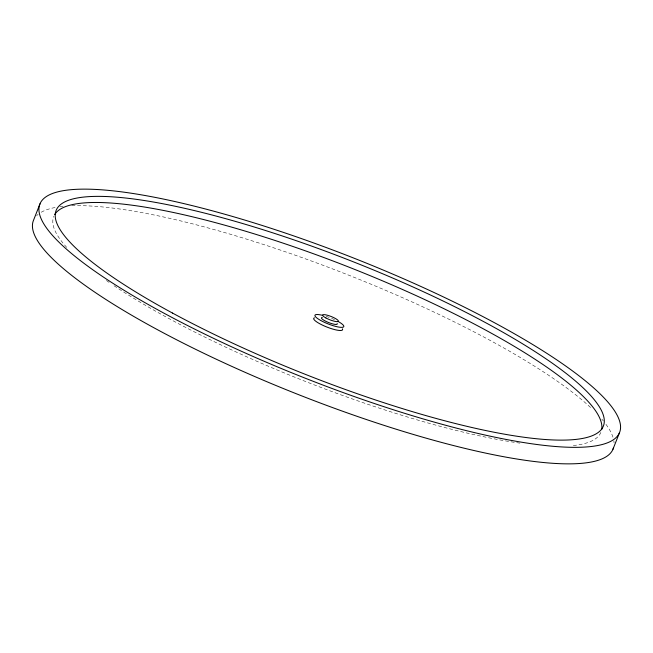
<?xml version="1.0" encoding="UTF-8"?>
<svg xmlns="http://www.w3.org/2000/svg" width="653" height="653" viewBox="0 0 653 653"><rect width="100%" height="100%" fill="white"/><g stroke="black" fill="none" stroke-linecap="round" stroke-linejoin="round"><path stroke-width="0.49" stroke-dasharray="3.27 2.45" d="M36.633 215.694A311.53 64.769 21.5 0 1 38.119 214.347M41.212 212.249A311.53 64.769 21.5 0 1 55.938 207.352M59.929 206.723A311.53 64.769 21.5 0 1 63.104 206.348M71.781 205.76A311.53 64.769 21.5 0 1 342.294 272.652A311.53 64.769 21.5 0 1 591.642 408.525M601.886 419.193A311.53 64.769 21.5 0 1 603.331 420.932M605.96 424.328A311.53 64.769 21.5 0 1 613.02 437.363M613.844 440.832A311.53 64.769 21.5 0 1 614.049 442.84M326.108 316.354A15.509 3.224 21.5 0 1 329.716 317.611M331.528 318.329A15.509 3.224 21.5 0 1 335.022 319.872M600.866 432.408A294.095 61.145 21.5 0 1 571.089 445.746M519.927 443.134A294.095 61.145 21.5 0 1 112.512 284.708M109.084 282.374A294.095 61.145 21.5 0 1 105.647 279.99M66.737 247.397A294.095 61.145 21.5 0 1 53.824 216.298"/><path stroke-width="0.98" d="M40.021 203.785L33.515 220.298A311.53 64.769 21.5 0 0 302.168 396.061A311.53 64.769 21.5 0 0 613.567 447.509M612.979 449.215L619.485 432.702A311.53 64.769 21.5 0 0 206.642 209.295A311.53 64.769 21.5 0 0 163.128 312.73A311.53 64.769 21.5 0 0 619.485 432.702M338.156 321.48A15.509 3.224 21.5 0 1 339.478 327.194A15.509 3.224 21.5 0 1 317.644 318.566A15.509 3.224 21.5 0 1 322.704 315.375M342.417 328.851A15.509 3.224 21.5 0 1 326.892 327.047A15.509 3.224 21.5 0 1 314.485 317.815M337.201 323.561A8.497 1.763 21.5 0 1 328.198 322.37A8.497 1.763 21.5 0 1 322.28 317.431M54.705 214.584A294.095 61.145 21.5 0 1 348.906 267.126A294.095 61.145 21.5 0 1 601.682 429.633M172.457 313.04A294.095 61.145 21.5 0 0 603.274 426.303A294.095 61.145 21.5 0 0 213.531 215.392A294.095 61.145 21.5 0 0 172.457 313.04M325.937 317.978A8.497 1.763 21.5 0 0 338.385 321.252A8.497 1.763 21.5 0 0 327.129 315.162A8.497 1.763 21.5 0 0 325.937 317.978"/></g></svg>
